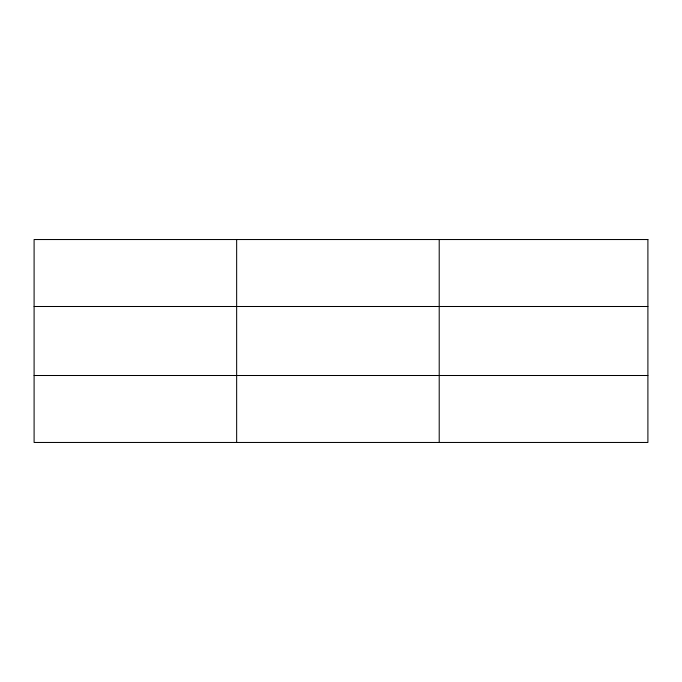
<?xml version="1.0" encoding="UTF-8"?>
<svg xmlns="http://www.w3.org/2000/svg" width="682" height="682" viewBox="0 0 682 682"><rect width="100%" height="100%" fill="white"/><g stroke="black" fill="none" stroke-linecap="round" stroke-linejoin="round"><path stroke-width="1.02" d="M236.654 442.465L236.654 239.535M439.208 442.465L439.208 239.535M34.1 306.499L647.9 306.499M34.1 375.501L647.9 375.501M647.9 239.535L647.9 442.465L34.1 442.465L34.1 239.535L647.9 239.535"/></g></svg>
